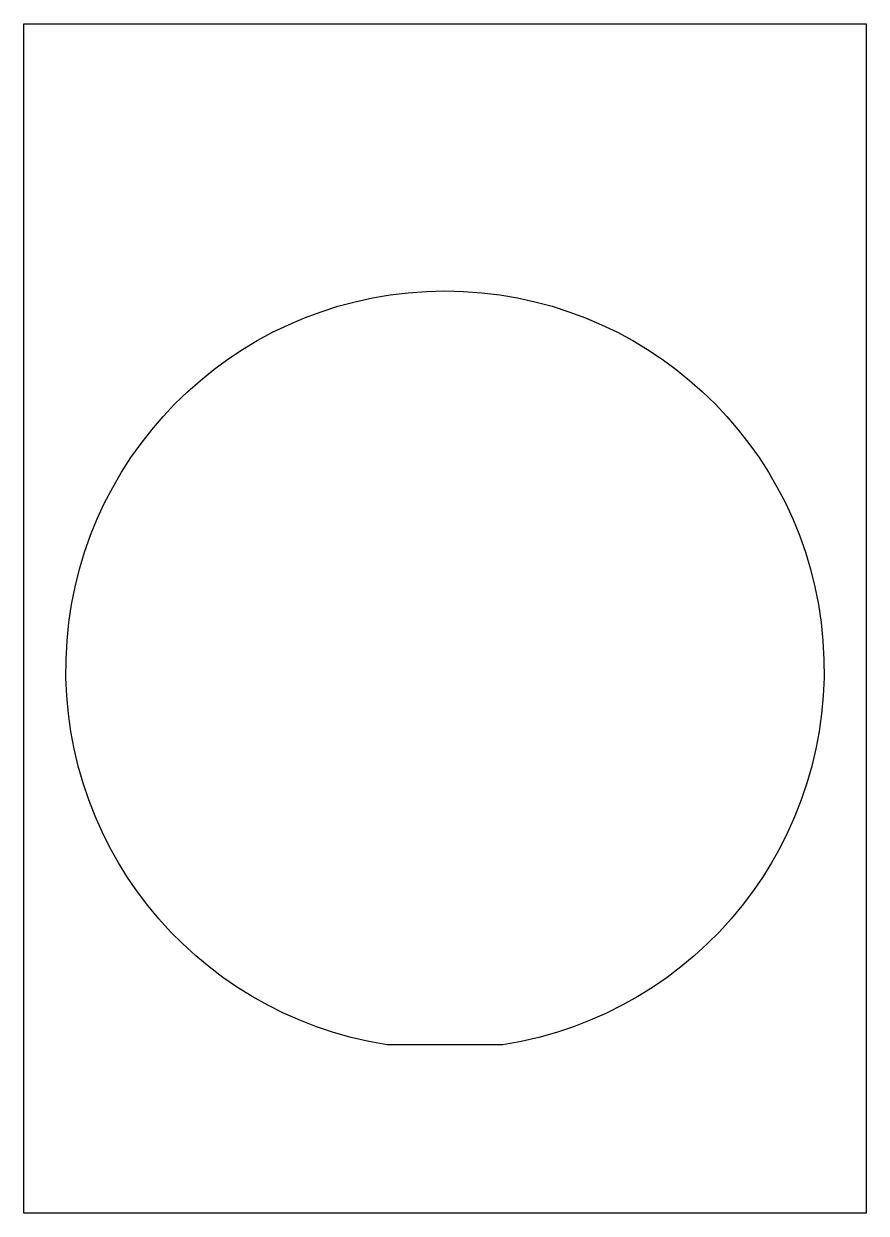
# Model space of a CAD drawing. Header units: millimetres. Extents: x -33 to 52, y -60 to 60.
import ezdxf

# ---------------------------------------------------------------- set-up
doc = ezdxf.new("R2010")
doc.units = ezdxf.units.MM
doc.layers.get('0').update_dxf_attribs({"linetype": 'CONTINUOUS'})

msp = doc.modelspace()

# ---------------------------------------------------------------- linework, layer by layer
msp.add_lwpolyline([(52.1, 60), (52.1, -60), (-32.9, -60), (-32.9, 60)], close=True)
msp.add_lwpolyline([(3.75, -43, -12.999998), (15.45, -43)], format="xyb", close=True)

doc.saveas('drawing.dxf')
